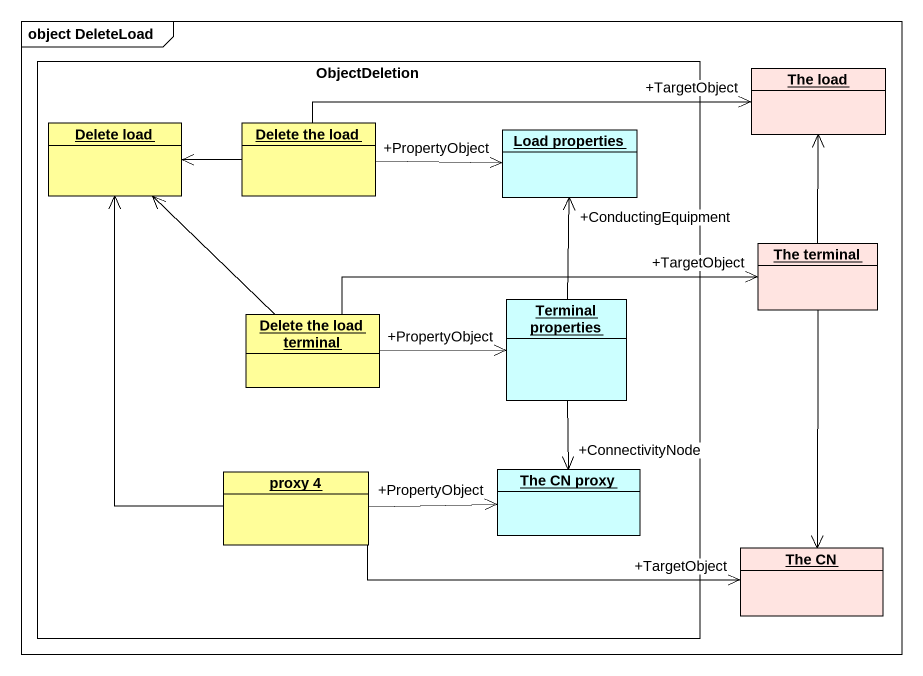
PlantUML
@startuml
mainframe object DeleteLoad
hide circle
hide empty members
rectangle ObjectDeletion {
  object "Delete load" as Delete_load #FFFE99
  object "Delete the load" as Delete_the_load #FFFE99
  object "Load properties" as Load_properties #CCFFFF
  object "Delete the load terminal" as Delete_the_load_terminal #FFFE99
  object "Terminal properties" as Terminal_properties #CCFFFF
  object "proxy 4" as proxy_4 #FFFE99
  object "The CN proxy" as The_CN_proxy #CCFFFF
}
object "The load" as The_load #FFE4E1
object "The terminal" as The_terminal #FFE4E1
object "The CN" as The_CN #FFE4E1
Delete_the_load -right-> "+TargetObject" The_load
Delete_the_load -left-> Delete_load
Delete_the_load -right-> "+PropertyObject" Load_properties
The_terminal -up-> The_load
The_terminal --> The_CN
Delete_the_load_terminal -up-> Delete_load
Delete_the_load_terminal -right-> "+TargetObject" The_terminal
Delete_the_load_terminal -right-> "+PropertyObject" Terminal_properties
Terminal_properties -up-> "+ConductingEquipment" Load_properties
Terminal_properties --> "+ConnectivityNode" The_CN_proxy
proxy_4 -up-> Delete_load
proxy_4 -right-> "+PropertyObject" The_CN_proxy
proxy_4 -right-> "+TargetObject" The_CN
@enduml
